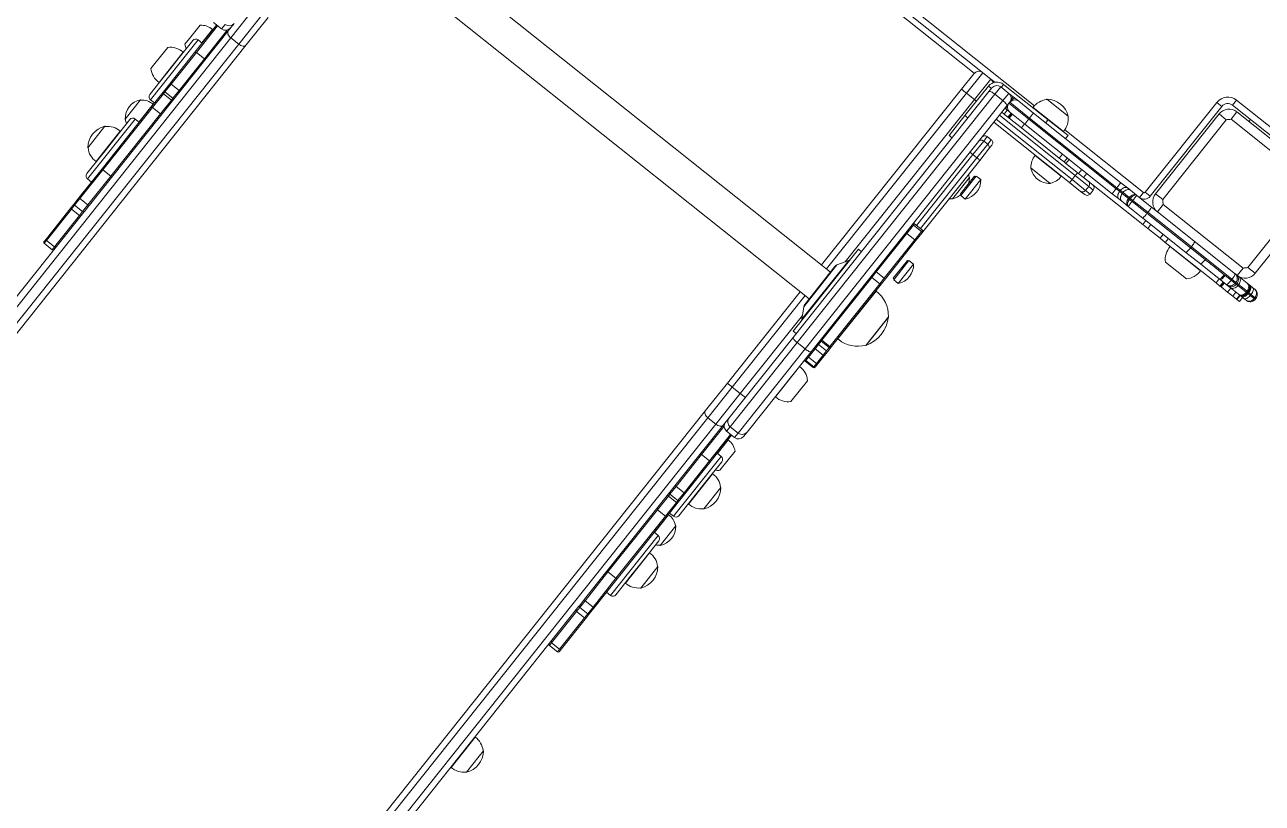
# Model space of a CAD drawing. Header units: millimetres. Extents: x -229914 to 856942, y -268655 to 87212.
# Drawn here: x -142595 to -141625, y 21420 to 22030 of the extents above; entities that cross this region are included whole.
import ezdxf

# ---------------------------------------------------------------- set-up
doc = ezdxf.new("R2010")
doc.units = ezdxf.units.MM

# ---------------------------------------------------------------- blocks, each defined once
blk = doc.blocks.new('Т912NEW')
at = {"color": 7, "linetype": 'Continuous', "lineweight": 15}
for p, q in [((-2185.25, -1897.83), (-2095.25, -1897.83)), ((-2185.25, -1897.83), (-2185.25, -1902.83)), ((-2196.25, -1998.83), (-2196.25, -1908.83)), ((-2196.25, -1908.83), (-2191.25, -1908.83)), ((-2191.25, -1908.83), (-2191.25, -1998.83)), ((-2095.25, -1902.83), (-2185.25, -1902.83)), ((-2179.25, -1904.83), (-2179.25, -1912.16)), ((-2179.25, -1904.83), (-2099.25, -1904.83)), ((-2167.25, -1902.83), (-2167.25, -1904.83)), ((-2181.93, -1914.83), (-2189.25, -1914.83)), ((-2189.25, -1994.83), (-2189.25, -1914.83)), ((-2181.93, -1914.83), (-2181.93, -1994.83)), ((-2099.25, -1912.16), (-2179.25, -1912.16)), ((-2096.58, -1994.83), (-2096.58, -1914.83)), ((-2089.25, -1914.83), (-2089.25, -1994.83)), ((-2302, -1989.83), (-2302, -1990.07)), ((-2280.5, -1989.83), (-2302, -1989.83)), ((-2280.51, -1990.07), (-2280.5, -1989.83)), ((-2189.25, -1994.83), (-2181.93, -1994.83)), ((-2179.25, -1997.51), (-2099.25, -1997.51)), ((-2179.25, -1997.51), (-2179.25, -2004.83)), ((-2099.25, -2004.83), (-2099.25, -1997.51)), ((-2096.58, -1994.83), (-2089.25, -1994.83)), ((-2824.09, -2004.83), (-2354.42, -2004.83)), ((-2354.25, -2025.41), (-2354.25, -2004.83)), ((-2346.25, -2004.83), (-2354.25, -2004.83)), ((-2346.25, -2004.83), (-2346.25, -2025.41)), ((-2342.23, -2004.83), (-2346.09, -2004.83)), ((-2336.25, -2004.83), (-2336.25, -2012.06)), ((-2328.25, -2004.83), (-2336.25, -2004.83)), ((-2335.75, -2001.83), (-2335.75, -2004.83)), ((-2291.25, -2001.83), (-2335.75, -2001.83)), ((-2318.25, -2004.83), (-2328.25, -2004.83)), ((-2328.25, -2012.06), (-2328.25, -2004.83)), ((-2318.25, -2004.83), (-2303.42, -2004.83)), ((-2276.07, -2001.63), (-2306.44, -2001.63)), ((-2306.42, -2001.63), (-2306.42, -2001.83)), ((-2303.42, -2004.83), (-2215.78, -2004.83)), ((-2291.25, -2004.83), (-2291.25, -2001.83)), ((-2291.25, -2001.83), (-2271.25, -2001.83)), ((-2276.08, -2001.83), (-2276.08, -2001.63)), ((-2271.25, -2004.83), (-2271.25, -2001.83)), ((-2215.78, -2004.83), (-2209.34, -2004.83)), ((-2209.34, -2004.83), (-2206.26, -2004.83)), ((-2206.26, -2004.83), (-2200.1, -2004.83)), ((-2200.1, -2004.83), (-2199.9, -2004.83)), ((-2199.9, -2004.83), (-2185.12, -2004.83)), ((-2197.25, -1999.83), (-2197.25, -2004.83)), ((-2196.25, -1998.83), (-2191.25, -1998.83)), ((-2185.12, -2004.83), (-2179.25, -2004.83)), ((-2099.25, -2004.83), (-2179.25, -2004.83)), ((-2099.25, -2004.83), (-2097.65, -2004.83)), ((-2097.65, -2004.83), (-2089.25, -2004.83)), ((-2089.25, -2004.83), (-2088.92, -2004.83)), ((-2088.92, -2004.83), (-2086.43, -2004.83)), ((-2086.43, -2004.83), (-2083.69, -2004.83)), ((-2083.69, -2004.83), (-2081.7, -2004.83)), ((-2359.25, -2009.83), (-2359.25, -2025.26)), ((-2341.25, -2010.33), (-2344.25, -2010.33)), ((-2344.25, -2010.33), (-2344.25, -2039.83)), ((-2341.25, -2013.45), (-2341.25, -2009.83)), ((-2341.25, -2259.77), (-2341.25, -2013.45)), ((-2336.25, -2012.06), (-2336.25, -2260.94)), ((-2328.25, -2012.06), (-2336.25, -2012.06)), ((-2328.25, -2260.94), (-2328.25, -2012.06)), ((-2323.25, -2010.83), (-2323.25, -2009.83)), ((-2303.48, -2009.83), (-2323.25, -2009.83)), ((-2323.25, -2010.83), (-2323.25, -2013.45)), ((-2323.25, -2010.83), (-2303.48, -2010.83)), ((-2323.25, -2013.45), (-2323.25, -2259.77)), ((-2322.15, -2015.83), (-2323.25, -2015.83)), ((-2318.25, -2015.83), (-2322.15, -2015.83)), ((-2321.01, -2015.83), (-2321.01, -2019.83)), ((-2303.42, -2015.83), (-2318.25, -2015.83)), ((-2317.17, -2015.83), (-2317.17, -2019.83)), ((-2316.23, -2015.83), (-2316.23, -2019.83)), ((-2316.14, -2015.83), (-2316.14, -2019.83)), ((-2315.81, -2015.83), (-2315.81, -2019.83)), ((-2303.66, -2015.83), (-2303.66, -2019.83)), ((-2215.84, -2009.83), (-2303.48, -2009.83)), ((-2303.48, -2010.83), (-2303.48, -2009.83)), ((-2303.48, -2010.83), (-2215.84, -2010.83)), ((-2215.78, -2015.83), (-2303.42, -2015.83)), ((-2265.65, -2015.83), (-2265.65, -2019.83)), ((-2260.72, -2015.83), (-2260.72, -2019.83)), ((-2258.94, -2019.83), (-2258.94, -2015.83)), ((-2258.94, -2015.83), (-2258.94, -2019.83)), ((-2246.37, -2015.83), (-2246.37, -2019.83)), ((-2241.34, -2015.83), (-2241.34, -2019.83)), ((-2215.84, -2010.83), (-2215.84, -2009.83)), ((-2212.32, -2009.83), (-2215.84, -2009.83)), ((-2215.84, -2010.83), (-2212.32, -2010.83)), ((-2209.34, -2015.83), (-2215.78, -2015.83)), ((-2212.32, -2010.83), (-2212.32, -2009.83)), ((-2209.7, -2009.83), (-2212.32, -2009.83)), ((-2212.32, -2010.83), (-2209.7, -2010.83)), ((-2209.7, -2010.83), (-2209.7, -2009.83)), ((-2203.49, -2009.83), (-2209.7, -2009.83)), ((-2209.7, -2010.83), (-2203.49, -2010.83)), ((-2206.26, -2015.83), (-2209.34, -2015.83)), ((-2200.1, -2015.83), (-2206.26, -2015.83)), ((-2203.49, -2010.83), (-2203.49, -2009.83)), ((-2202.39, -2009.83), (-2203.49, -2009.83)), ((-2203.49, -2010.83), (-2202.39, -2010.83)), ((-2202.39, -2010.83), (-2202.39, -2009.83)), ((-2199.86, -2009.83), (-2202.39, -2009.83)), ((-2202.39, -2010.83), (-2199.86, -2010.83)), ((-2199.9, -2015.83), (-2200.1, -2015.83)), ((-2185.12, -2015.83), (-2199.9, -2015.83)), ((-2199.86, -2010.83), (-2199.86, -2009.83)), ((-2184.95, -2009.83), (-2199.86, -2009.83)), ((-2199.86, -2010.83), (-2184.95, -2010.83)), ((-2142.03, -2015.83), (-2185.12, -2015.83)), ((-2184.95, -2010.83), (-2184.95, -2009.83)), ((-2141.31, -2009.83), (-2184.95, -2009.83)), ((-2184.95, -2010.83), (-2141.31, -2010.83)), ((-2181.97, -2015.83), (-2181.97, -2019.83)), ((-2177, -2015.83), (-2177, -2019.83)), ((-2164.71, -2015.83), (-2164.71, -2019.83)), ((-2164.67, -2015.83), (-2164.67, -2019.83)), ((-2159.54, -2015.83), (-2159.54, -2019.83)), ((-2127.51, -2015.83), (-2142.03, -2015.83)), ((-2141.31, -2010.83), (-2141.31, -2009.83)), ((-2100.6, -2009.83), (-2141.31, -2009.83)), ((-2141.31, -2010.83), (-2126.66, -2010.83)), ((-2108.57, -2015.83), (-2127.51, -2015.83)), ((-2108.57, -2015.83), (-2108.57, -2019.83)), ((-2107.7, -2015.83), (-2108.57, -2015.83)), ((-2101.68, -2015.83), (-2107.7, -2015.83)), ((-2107.57, -2010.84), (-2106.68, -2010.83)), ((-2106.68, -2010.83), (-2100.6, -2010.83)), ((-2104.65, -2015.83), (-2104.65, -2019.83)), ((-2104.15, -2015.83), (-2104.15, -2019.83)), ((-2103.98, -2015.83), (-2103.98, -2019.83)), ((-2103.49, -2015.83), (-2103.49, -2019.83)), ((-2100.45, -2015.83), (-2101.68, -2015.83)), ((-2100.6, -2010.83), (-2100.6, -2009.83)), ((-2096.68, -2009.83), (-2100.6, -2009.83)), ((-2100.6, -2010.83), (-2096.68, -2010.83)), ((-2097.65, -2015.83), (-2100.45, -2015.83)), ((-2089.25, -2015.83), (-2097.65, -2015.83)), ((-2097.14, -2015.83), (-2097.14, -2019.83)), ((-2096.68, -2010.83), (-2096.68, -2009.83)), ((-2095.45, -2009.83), (-2096.68, -2009.83)), ((-2096.68, -2010.83), (-2095.45, -2010.83)), ((-2095.45, -2010.83), (-2095.45, -2009.83)), ((-2093.93, -2009.83), (-2095.45, -2009.83)), ((-2095.45, -2010.83), (-2093.93, -2010.83)), ((-2093.93, -2010.83), (-2093.93, -2009.83)), ((-2085.52, -2009.83), (-2093.93, -2009.83)), ((-2093.93, -2010.83), (-2085.52, -2010.83)), ((-2091.94, -2019.83), (-2091.94, -2015.83)), ((-2088.92, -2015.83), (-2089.25, -2015.83)), ((-2086.43, -2015.83), (-2088.92, -2015.83)), ((-2088.04, -2015.83), (-2088.04, -2019.83)), ((-2087.64, -2015.83), (-2087.64, -2019.83)), ((-2083.69, -2015.83), (-2086.43, -2015.83)), ((-2085.52, -2010.83), (-2085.52, -2009.83)), ((-2084.66, -2009.83), (-2085.52, -2009.83)), ((-2085.52, -2010.83), (-2084.66, -2010.83)), ((-2085.24, -2019.83), (-2085.24, -2015.83)), ((-2084.66, -2010.83), (-2084.66, -2009.83)), ((-2083.92, -2010.83), (-2083.92, -2009.83)), ((-2083.92, -2009.83), (-2083.92, -2009.83)), ((-2083.77, -2010.83), (-2083.77, -2009.83)), ((-2081.57, -2009.83), (-2083.77, -2009.83)), ((-2083.77, -2010.83), (-2081.57, -2010.83)), ((-2081.7, -2015.83), (-2083.69, -2015.83)), ((-2081.57, -2010.83), (-2081.57, -2009.83)), ((-2077.69, -2009.83), (-2081.57, -2009.83)), ((-2081.57, -2010.83), (-2077.69, -2010.83)), ((-2077.69, -2010.83), (-2077.69, -2009.83)), ((-2076.58, -2010.83), (-2076.58, -2009.83)), ((-2359.25, -2025.26), (-2359.25, -2201.43)), ((-2354.25, -2025.41), (-2346.25, -2025.41)), ((-2323.25, -2019.83), (-2321.01, -2019.83)), ((-2317.17, -2019.83), (-2321.01, -2019.83)), ((-2316.23, -2019.83), (-2317.17, -2019.83)), ((-2316.14, -2019.83), (-2316.23, -2019.83)), ((-2315.81, -2019.83), (-2316.14, -2019.83)), ((-2303.66, -2019.83), (-2315.81, -2019.83)), ((-2265.65, -2019.83), (-2303.66, -2019.83)), ((-2260.72, -2019.83), (-2265.65, -2019.83)), ((-2258.94, -2019.83), (-2260.72, -2019.83)), ((-2258.94, -2019.83), (-2258.94, -2019.83)), ((-2246.37, -2019.83), (-2258.94, -2019.83)), ((-2247.29, -2022.83), (-2247.29, -2026.83)), ((-2233.77, -2022.83), (-2247.29, -2022.83)), ((-2247.29, -2026.83), (-2233.77, -2026.83)), ((-2241.34, -2019.83), (-2246.37, -2019.83)), ((-2181.97, -2019.83), (-2241.34, -2019.83)), ((-2233.77, -2022.83), (-2233.77, -2026.83)), ((-2229.23, -2026.83), (-2229.23, -2022.83)), ((-2177, -2019.83), (-2181.97, -2019.83)), ((-2164.71, -2019.83), (-2177, -2019.83)), ((-2164.67, -2019.83), (-2164.71, -2019.83)), ((-2159.54, -2019.83), (-2164.67, -2019.83)), ((-2108.57, -2019.83), (-2159.54, -2019.83)), ((-2154.44, -2020.03), (-2124.07, -2020.03)), ((-2154.42, -2019.83), (-2154.42, -2020.03)), ((-2124.08, -2020.03), (-2124.08, -2019.83)), ((-2104.65, -2019.83), (-2108.57, -2019.83)), ((-2104.15, -2019.83), (-2104.65, -2019.83)), ((-2103.98, -2019.83), (-2104.15, -2019.83)), ((-2103.49, -2019.83), (-2103.98, -2019.83)), ((-2097.14, -2019.83), (-2103.49, -2019.83)), ((-2091.94, -2019.83), (-2097.14, -2019.83)), ((-2088.04, -2019.83), (-2091.94, -2019.83)), ((-2087.64, -2019.83), (-2088.04, -2019.83)), ((-2085.24, -2019.83), (-2087.64, -2019.83)), ((-2247.5, -2029.83), (-2323.25, -2029.83)), ((-2281.63, -2030.03), (-2255.51, -2030.03)), ((-2281.57, -2029.83), (-2281.57, -2030.03)), ((-2255.57, -2030.03), (-2255.57, -2029.83)), ((-2236.34, -2029.83), (-2247.5, -2029.83)), ((-2236.34, -2029.83), (-2232.23, -2029.83)), ((-2149.75, -2031.83), (-2128.75, -2031.83)), ((-2344.25, -2039.83), (-2341.25, -2039.83)), ((-2344.25, -2059.83), (-2344.25, -2039.83)), ((-2316.25, -2041.81), (-2320.25, -2041.81)), ((-2313.25, -2044.81), (-2313.25, -2048.93)), ((-2278.31, -2039.57), (-2278.32, -2039.83)), ((-2278.32, -2039.83), (-2258.82, -2039.83)), ((-2258.82, -2039.83), (-2258.83, -2039.57)), ((-2320.25, -2046.36), (-2320.25, -2059.87)), ((-2320.25, -2046.36), (-2316.25, -2046.36)), ((-2316.25, -2059.87), (-2316.25, -2046.36)), ((-2313.25, -2048.93), (-2313.25, -2060.08)), ((-2344.25, -2059.83), (-2341.25, -2059.83)), ((-2320.25, -2059.87), (-2316.25, -2059.87)), ((-2313.25, -2060.08), (-2313.25, -2131.78)), ((-2307.75, -2072.25), (-2308.75, -2072.25)), ((-2308.75, -2090.05), (-2308.75, -2072.25)), ((-2303.25, -2071.4), (-2307.75, -2071.55)), ((-2307.75, -2071.55), (-2307.75, -2090.75)), ((-2303.25, -2090.9), (-2303.25, -2071.4)), ((-2311.25, -2075.58), (-2311.49, -2075.59)), ((-2311.25, -2097.08), (-2311.25, -2075.58)), ((-2308.75, -2090.05), (-2307.75, -2090.05)), ((-2307.75, -2090.75), (-2303.25, -2090.9)), ((-2311.49, -2097.08), (-2311.25, -2097.08)), ((-2314.25, -2130.78), (-2322.25, -2130.78)), ((-2322.25, -2132.05), (-2322.25, -2140.35)), ((-2314.25, -2132.05), (-2322.25, -2132.05)), ((-2314.25, -2140.35), (-2314.25, -2132.05)), ((-2313.25, -2131.78), (-2313.25, -2132.73)), ((-2313.25, -2132.73), (-2313.25, -2140.78)), ((-2322.25, -2140.35), (-2322.25, -2178.92)), ((-2322.25, -2140.35), (-2314.25, -2140.35)), ((-2314.25, -2178.92), (-2314.25, -2140.35)), ((-2313.25, -2140.78), (-2313.25, -2178.76)), ((-2307.75, -2156.8), (-2308.75, -2156.8)), ((-2308.75, -2174.6), (-2308.75, -2156.8)), ((-2303.25, -2155.95), (-2307.75, -2156.1)), ((-2307.75, -2156.1), (-2307.75, -2175.3)), ((-2303.25, -2175.45), (-2303.25, -2155.95)), ((-2341.25, -2173.83), (-2344.25, -2173.83)), ((-2344.25, -2173.83), (-2344.25, -2255.83)), ((-2322.25, -2178.92), (-2322.25, -2184.53)), ((-2322.25, -2178.92), (-2314.25, -2178.92)), ((-2314.25, -2184.53), (-2314.25, -2178.92)), ((-2313.25, -2178.76), (-2313.25, -2185.31)), ((-2308.75, -2174.6), (-2307.75, -2174.6)), ((-2307.75, -2175.3), (-2303.25, -2175.45)), ((-2344.79, -2185.37), (-2349.72, -2193.91)), ((-2322.25, -2184.53), (-2322.25, -2247.39)), ((-2314.25, -2184.53), (-2322.25, -2184.53)), ((-2314.25, -2247.39), (-2314.25, -2184.53)), ((-2313.25, -2185.31), (-2313.25, -2246.55)), ((-2313.05, -2190.84), (-2313.25, -2190.84)), ((-2313.05, -2238.84), (-2313.05, -2190.83)), ((-2350.25, -2201.43), (-2828.25, -2201.43)), ((-2350.25, -2195.91), (-2350.25, -2233.76)), ((-2292.75, -2200.53), (-2292.95, -2200.54)), ((-2292.75, -2229.13), (-2292.75, -2200.53)), ((-2292.73, -2228.83), (-2292.73, -2200.83)), ((-2828.25, -2228.23), (-2350.25, -2228.23)), ((-2359.25, -2228.23), (-2359.25, -2319.79)), ((-2292.95, -2229.13), (-2292.75, -2229.13)), ((-2349.72, -2235.76), (-2344.79, -2244.3)), ((-2313.25, -2238.82), (-2313.05, -2238.82)), ((-2322.25, -2247.39), (-2314.25, -2247.39)), ((-2322.25, -2247.39), (-2322.25, -2248.23)), ((-2322.25, -2248.23), (-2314.25, -2248.23)), ((-2322.25, -2248.23), (-2322.25, -2251.7)), ((-2314.25, -2248.23), (-2314.25, -2247.39)), ((-2314.25, -2251.7), (-2314.25, -2248.23)), ((-2313.25, -2246.55), (-2313.25, -2247.39)), ((-2313.25, -2247.39), (-2313.25, -2251.44)), ((-2344.25, -2255.83), (-2341.25, -2255.83)), ((-2314.25, -2251.7), (-2322.25, -2251.7)), ((-2322.25, -2251.7), (-2322.25, -2255.89)), ((-2322.25, -2255.89), (-2314.25, -2255.89)), ((-2322.25, -2255.89), (-2322.25, -2264.39)), ((-2314.25, -2255.89), (-2314.25, -2251.7)), ((-2314.25, -2264.39), (-2314.25, -2255.89)), ((-2313.25, -2251.44), (-2313.25, -2255.75)), ((-2313.25, -2255.75), (-2313.25, -2264.2)), ((-2341.25, -2340.18), (-2341.25, -2259.77)), ((-2328.25, -2260.94), (-2336.25, -2260.94)), ((-2323.25, -2259.77), (-2323.25, -2340.18)), ((-2322.25, -2264.39), (-2314.25, -2264.39)), ((-2322.25, -2264.39), (-2322.25, -2267.59)), ((-2322.25, -2267.59), (-2314.25, -2267.59)), ((-2322.25, -2268.36), (-2314.25, -2268.36)), ((-2314.25, -2267.59), (-2314.25, -2264.39)), ((-2313.25, -2264.2), (-2313.25, -2267.16)), ((-2313.25, -2267.16), (-2313.25, -2267.36)), ((-2323.05, -2274.51), (-2323.25, -2274.51)), ((-2323.05, -2304.87), (-2323.05, -2274.5)), ((-2311.25, -2300.18), (-2311.25, -2279.18)), ((-2323.25, -2304.85), (-2323.05, -2304.85)), ((-2832.25, -2319.93), (-2832.25, -2350.63)), ((-2824.25, -2350.63), (-2824.25, -2319.93)), ((-2819.25, -2319.79), (-2819.25, -2347.41)), ((-2359.25, -2319.79), (-2359.25, -2347.41)), ((-2346.25, -2319.93), (-2354.25, -2319.93)), ((-2354.25, -2350.63), (-2354.25, -2319.93)), ((-2346.25, -2319.93), (-2346.25, -2350.63)), ((-2837.25, -2347.41), (-2837.25, -2340.18)), ((-2341.25, -2347.41), (-2341.25, -2340.18)), ((-2336.25, -2345.18), (-2328.25, -2345.18)), ((-2323.25, -2340.18), (-2323.25, -2344.68)), ((-2850.25, -2349.68), (-2842.25, -2349.68)), ((-2847.45, -2354.37), (-2847.45, -2367.78)), ((-2847.25, -2354.43), (-2847.45, -2354.43)), ((-2847.25, -2376.92), (-2847.25, -2349.68)), ((-2837.25, -2522.12), (-2837.25, -2347.41)), ((-2824.25, -2350.63), (-2832.25, -2350.63)), ((-2832.25, -2350.63), (-2832.25, -3449.46)), ((-2824.25, -3449.46), (-2824.25, -2350.63)), ((-2819.25, -2347.41), (-2819.25, -3446.12)), ((-2359.25, -2347.41), (-2359.25, -3446.12)), ((-2354.25, -2350.63), (-2346.25, -2350.63)), ((-2354.25, -3449.46), (-2354.25, -2350.63)), ((-2346.25, -2350.63), (-2346.25, -3449.46)), ((-2341.25, -2522.12), (-2341.25, -2347.41)), ((-2336.25, -2349.68), (-2328.25, -2349.68)), ((-2331.25, -2349.68), (-2331.25, -2376.92)), ((-2331.05, -2354.43), (-2331.25, -2354.43)), ((-2331.05, -2367.78), (-2331.05, -2354.37)), ((-2857.25, -2357.93), (-2857.25, -2371.06)), ((-2321.25, -2376.93), (-2321.25, -2357.93)), ((-2857.25, -2371.06), (-2857.25, -2376.93)), ((-2854.25, -2389.64), (-2854.25, -2370.78)), ((-2847.25, -2367.78), (-2851.25, -2367.78)), ((-2327.25, -2367.78), (-2331.25, -2367.78)), ((-2324.25, -2370.78), (-2324.25, -2389.64)), ((-2854.45, -2382.6), (-2854.45, -2403.58)), ((-2854.25, -2382.61), (-2854.45, -2382.61)), ((-2847.25, -2408.48), (-2847.25, -2376.92)), ((-2846.25, -2376.33), (-2846.25, -2408.14)), ((-2846.25, -2376.33), (-2838.25, -2376.33)), ((-2838.25, -2408.14), (-2838.25, -2376.33)), ((-2340.25, -2376.33), (-2340.25, -2408.14)), ((-2340.25, -2376.33), (-2332.25, -2376.33)), ((-2332.25, -2408.14), (-2332.25, -2376.33)), ((-2331.25, -2376.92), (-2331.25, -2408.48)), ((-2324.05, -2382.61), (-2324.25, -2382.61)), ((-2324.05, -2412.97), (-2324.05, -2382.6)), ((-2866.25, -2387.28), (-2866.25, -2401.79)), ((-2854.25, -2389.64), (-2854.25, -2403.57)), ((-2324.25, -2405.93), (-2324.25, -2389.64)), ((-2312.25, -2387.03), (-2312.49, -2387.04)), ((-2312.25, -2408.53), (-2312.25, -2387.03)), ((-2866.25, -2401.79), (-2866.25, -2408.28)), ((-2854.45, -2403.58), (-2854.45, -2412.97)), ((-2854.25, -2403.57), (-2854.25, -2405.93)), ((-2854.45, -2412.95), (-2854.25, -2412.95)), ((-2854.25, -2424.78), (-2854.25, -2405.93)), ((-2847.25, -2414.94), (-2847.25, -2408.48)), ((-2846.25, -2408.14), (-2846.25, -2415.89)), ((-2846.25, -2408.14), (-2838.25, -2408.14)), ((-2838.25, -2415.89), (-2838.25, -2408.14)), ((-2340.25, -2408.14), (-2340.25, -2415.89)), ((-2340.25, -2408.14), (-2332.25, -2408.14)), ((-2332.25, -2415.89), (-2332.25, -2408.14)), ((-2331.25, -2408.48), (-2331.25, -2414.94)), ((-2324.25, -2405.93), (-2324.25, -2424.78)), ((-2324.25, -2412.95), (-2324.05, -2412.95)), ((-2312.49, -2408.52), (-2312.25, -2408.53)), ((-2847.25, -2416.94), (-2847.25, -2414.94)), ((-2847.25, -2430.89), (-2847.25, -2416.94)), ((-2838.25, -2415.89), (-2846.25, -2415.89)), ((-2846.25, -2415.89), (-2846.25, -2417.84)), ((-2846.25, -2417.84), (-2838.25, -2417.84)), ((-2846.25, -2417.84), (-2846.25, -2431.58)), ((-2838.25, -2417.84), (-2838.25, -2415.89)), ((-2838.25, -2431.58), (-2838.25, -2417.84)), ((-2332.25, -2415.89), (-2340.25, -2415.89)), ((-2340.25, -2415.89), (-2340.25, -2417.84)), ((-2340.25, -2417.84), (-2332.25, -2417.84)), ((-2340.25, -2417.84), (-2340.25, -2431.58)), ((-2332.25, -2417.84), (-2332.25, -2415.89)), ((-2332.25, -2431.58), (-2332.25, -2417.84)), ((-2331.25, -2414.94), (-2331.25, -2416.94)), ((-2331.25, -2416.94), (-2331.25, -2430.89)), ((-2856.99, -2432.62), (-2857.25, -2432.61)), ((-2857.25, -2432.61), (-2857.25, -2452.11)), ((-2851.25, -2427.78), (-2847.25, -2427.78)), ((-2847.45, -2429.3), (-2847.45, -2447.04)), ((-2847.25, -2429.36), (-2847.45, -2429.36)), ((-2847.25, -2493.73), (-2847.25, -2430.89)), ((-2846.25, -2431.58), (-2838.25, -2431.58)), ((-2846.25, -2431.58), (-2846.25, -2493.93)), ((-2838.25, -2493.93), (-2838.25, -2431.58)), ((-2340.25, -2431.58), (-2332.25, -2431.58)), ((-2340.25, -2431.58), (-2340.25, -2493.93)), ((-2332.25, -2493.93), (-2332.25, -2431.58)), ((-2331.25, -2427.78), (-2327.25, -2427.78)), ((-2331.05, -2429.36), (-2331.25, -2429.36)), ((-2331.25, -2430.89), (-2331.25, -2493.73)), ((-2331.05, -2447.04), (-2331.05, -2429.3)), ((-2321.25, -2432.61), (-2321.51, -2432.62)), ((-2321.25, -2452.11), (-2321.25, -2432.61)), ((-2857.25, -2452.11), (-2856.99, -2452.1)), ((-2854.25, -2468.9), (-2854.25, -2450.04)), ((-2847.25, -2447.04), (-2851.25, -2447.04)), ((-2327.25, -2447.04), (-2331.25, -2447.04)), ((-2324.25, -2450.04), (-2324.25, -2468.9)), ((-2321.51, -2452.1), (-2321.25, -2452.11)), ((-2854.45, -2461.86), (-2854.45, -2482.84)), ((-2854.25, -2461.87), (-2854.45, -2461.87)), ((-2324.05, -2461.87), (-2324.25, -2461.87)), ((-2324.05, -2492.23), (-2324.05, -2461.86)), ((-2866.01, -2466.3), (-2866.25, -2466.29)), ((-2866.25, -2466.29), (-2866.25, -2487.79)), ((-2854.25, -2468.9), (-2854.25, -2482.83)), ((-2324.25, -2485.19), (-2324.25, -2468.9)), ((-2312.25, -2466.29), (-2312.49, -2466.3)), ((-2312.25, -2487.79), (-2312.25, -2466.29)), ((-2866.25, -2487.79), (-2866.01, -2487.78)), ((-2854.45, -2482.84), (-2854.45, -2492.23)), ((-2854.45, -2492.21), (-2854.25, -2492.21)), ((-2854.25, -2482.83), (-2854.25, -2485.19)), ((-2854.25, -2504.04), (-2854.25, -2485.19)), ((-2324.25, -2485.19), (-2324.25, -2504.04)), ((-2324.25, -2492.21), (-2324.05, -2492.21)), ((-2312.49, -2487.78), (-2312.25, -2487.79)), ((-2847.25, -2522.89), (-2847.25, -2493.73)), ((-2846.25, -2493.93), (-2838.25, -2493.93)), ((-2846.25, -2493.93), (-2846.25, -2522.74)), ((-2838.25, -2522.74), (-2838.25, -2493.93)), ((-2340.25, -2493.93), (-2332.25, -2493.93)), ((-2340.25, -2493.93), (-2340.25, -2522.74)), ((-2332.25, -2522.74), (-2332.25, -2493.93)), ((-2331.25, -2493.73), (-2331.25, -2522.89)), ((-2851.25, -2507.04), (-2847.25, -2507.04)), ((-2331.25, -2507.04), (-2327.25, -2507.04)), ((-2847.25, -2528.51), (-2847.25, -2522.89)), ((-2847.25, -2532.43), (-2847.25, -2528.51)), ((-2846.25, -2522.74), (-2838.25, -2522.74)), ((-2846.25, -2522.74), (-2846.25, -2529.47)), ((-2838.25, -2529.47), (-2846.25, -2529.47)), ((-2838.25, -2529.47), (-2838.25, -2522.74)), ((-2837.25, -2522.12), (-2837.25, -2522.89)), ((-2837.25, -2522.89), (-2837.25, -2528.51)), ((-2837.25, -2528.51), (-2837.25, -2529.12)), ((-2837.25, -3446.12), (-2837.25, -2529.12)), ((-2341.25, -2522.89), (-2341.25, -2522.12)), ((-2341.25, -2528.51), (-2341.25, -2522.89)), ((-2341.25, -2529.12), (-2341.25, -2528.51)), ((-2341.25, -3446.12), (-2341.25, -2529.12)), ((-2340.25, -2522.74), (-2332.25, -2522.74)), ((-2340.25, -2522.74), (-2340.25, -2529.47)), ((-2332.25, -2529.47), (-2340.25, -2529.47)), ((-2332.25, -2529.47), (-2332.25, -2522.74)), ((-2331.25, -2522.89), (-2331.25, -2528.51)), ((-2331.25, -2528.51), (-2331.25, -2532.43)), ((-2847.25, -2563.78), (-2847.25, -2532.43)), ((-2846.25, -2533.43), (-2838.25, -2533.43)), ((-2340.25, -2533.43), (-2332.25, -2533.43)), ((-2331.25, -2532.43), (-2331.25, -2563.78)), ((-2847.25, -2566.62), (-2847.25, -2563.78)), ((-2846.25, -2564.77), (-2838.25, -2564.77)), ((-2846.25, -2567.62), (-2838.25, -2567.62)), ((-2340.25, -2564.77), (-2332.25, -2564.77)), ((-2340.25, -2567.62), (-2332.25, -2567.62)), ((-2331.25, -2563.78), (-2331.25, -2566.62)), ((-2341.05, -2659.97), (-2341.25, -2659.97)), ((-2341.05, -2690.33), (-2341.05, -2659.96)), ((-2329.25, -2664.39), (-2329.49, -2664.4)), ((-2329.25, -2669.69), (-2329.25, -2664.39)), ((-2329.25, -2685.89), (-2329.25, -2669.69)), ((-2329.49, -2685.89), (-2329.25, -2685.89)), ((-2341.25, -2690.31), (-2341.05, -2690.31))]:
    blk.add_line(p, q, dxfattribs=at)
at = {"color": 8, "linetype": 'Continuous', "lineweight": 15}
for p, q in [((-2872.08, -1999.83), (-2306.43, -1999.83)), ((-2276.08, -1999.83), (-2197.25, -1999.83)), ((-2819.28, -2009.33), (-2359.23, -2009.33)), ((-2083.92, -2009.83), (-2084.66, -2009.83)), ((-2084.66, -2010.83), (-2083.92, -2010.83)), ((-2083.77, -2009.83), (-2083.92, -2009.83)), ((-2083.92, -2010.83), (-2083.77, -2010.83)), ((-2077.69, -2009.83), (-2076.58, -2009.83)), ((-2077.69, -2010.83), (-2076.58, -2010.83)), ((-2354.25, -2201.43), (-2354.25, -2025.41)), ((-2346.25, -2025.41), (-2346.25, -2187.91)), ((-2247.29, -2022.83), (-2323.25, -2022.83)), ((-2323.25, -2026.83), (-2247.29, -2026.83)), ((-2229.23, -2022.83), (-2233.77, -2022.83)), ((-2233.77, -2026.83), (-2229.23, -2026.83)), ((-2320.25, -2041.81), (-2320.25, -2046.36)), ((-2316.25, -2046.36), (-2316.25, -2041.81)), ((-2320.25, -2059.87), (-2320.25, -2130.78)), ((-2316.25, -2130.78), (-2316.25, -2059.87)), ((-2322.25, -2130.78), (-2322.25, -2132.05)), ((-2314.25, -2132.05), (-2314.25, -2130.78)), ((-2344.79, -2185.37), (-2344.79, -2244.3)), ((-2349.72, -2193.91), (-2349.72, -2235.76)), ((-2354.25, -2319.93), (-2354.25, -2228.23)), ((-2346.25, -2241.76), (-2346.25, -2319.93)), ((-2336.25, -2260.94), (-2336.25, -2345.18)), ((-2328.25, -2345.18), (-2328.25, -2260.94)), ((-2322.25, -2267.59), (-2322.25, -2268.36)), ((-2314.25, -2268.36), (-2314.25, -2267.59)), ((-2842.25, -2349.68), (-2842.25, -2345.18)), ((-2336.25, -2345.18), (-2336.25, -2349.68)), ((-2328.25, -2349.68), (-2328.25, -2345.18)), ((-2846.25, -2349.68), (-2846.25, -2376.33)), ((-2838.25, -2376.33), (-2838.25, -2347.68)), ((-2340.25, -2347.68), (-2340.25, -2376.33)), ((-2332.25, -2376.33), (-2332.25, -2349.68)), ((-2851.25, -2367.78), (-2851.25, -2427.78)), ((-2327.25, -2427.78), (-2327.25, -2367.78)), ((-2851.25, -2447.04), (-2851.25, -2507.04)), ((-2327.25, -2507.04), (-2327.25, -2447.04)), ((-2846.25, -2529.47), (-2846.25, -2533.43)), ((-2838.25, -2533.43), (-2838.25, -2529.47)), ((-2340.25, -2529.47), (-2340.25, -2533.43)), ((-2332.25, -2533.43), (-2332.25, -2529.47)), ((-2846.25, -2533.43), (-2846.25, -2564.77)), ((-2838.25, -2564.77), (-2838.25, -2533.43)), ((-2340.25, -2533.43), (-2340.25, -2564.77)), ((-2332.25, -2564.77), (-2332.25, -2533.43)), ((-2846.25, -2564.77), (-2846.25, -2567.62)), ((-2838.25, -2567.62), (-2838.25, -2564.77)), ((-2340.25, -2564.77), (-2340.25, -2567.62)), ((-2332.25, -2567.62), (-2332.25, -2564.77))]:
    blk.add_line(p, q, dxfattribs=at)
at = {"color": 7, "linetype": 'Continuous', "lineweight": 15, "flags": 128}
for points in [[(-2209.34, -2004.83), (-2209.92, -2004.93), (-2210.48, -2005.22), (-2211, -2005.68), (-2211.45, -2006.3), (-2211.82, -2007.06), (-2212.1, -2007.92), (-2212.27, -2008.86), (-2212.32, -2009.83)], [(-2206.26, -2004.83), (-2206.93, -2004.93), (-2207.57, -2005.22), (-2208.17, -2005.68), (-2208.69, -2006.3), (-2209.12, -2007.06), (-2209.43, -2007.92), (-2209.63, -2008.86), (-2209.7, -2009.83)], [(-2200.1, -2004.83), (-2200.76, -2004.93), (-2201.4, -2005.22), (-2201.99, -2005.68), (-2202.5, -2006.3), (-2202.92, -2007.06), (-2203.24, -2007.92), (-2203.43, -2008.86), (-2203.49, -2009.83)], [(-2199.9, -2004.83), (-2200.38, -2004.93), (-2200.85, -2005.22), (-2201.28, -2005.68), (-2201.66, -2006.3), (-2201.97, -2007.06), (-2202.2, -2007.92), (-2202.34, -2008.86), (-2202.39, -2009.83)], [(-2142.03, -2004.83), (-2141.89, -2004.93), (-2141.76, -2005.22), (-2141.63, -2005.68), (-2141.52, -2006.3), (-2141.43, -2007.06), (-2141.37, -2007.92), (-2141.33, -2008.86), (-2141.31, -2009.83)], [(-2101.68, -2004.83), (-2101.47, -2004.93), (-2101.27, -2005.22), (-2101.08, -2005.68), (-2100.92, -2006.3), (-2100.78, -2007.06), (-2100.68, -2007.92), (-2100.62, -2008.86), (-2100.6, -2009.83)], [(-2093.93, -2009.83), (-2094, -2008.86), (-2094.21, -2007.92), (-2094.55, -2007.06), (-2095.02, -2006.3), (-2095.58, -2005.68), (-2096.23, -2005.22), (-2096.93, -2004.93), (-2097.65, -2004.83)], [(-2085.52, -2009.83), (-2085.59, -2008.86), (-2085.8, -2007.92), (-2086.15, -2007.06), (-2086.61, -2006.3), (-2087.18, -2005.68), (-2087.82, -2005.22), (-2088.52, -2004.93), (-2089.25, -2004.83)], [(-2083.77, -2009.83), (-2083.82, -2008.86), (-2083.97, -2007.92), (-2084.22, -2007.06), (-2084.55, -2006.3), (-2084.95, -2005.68), (-2085.41, -2005.22), (-2085.91, -2004.93), (-2086.43, -2004.83)], [(-2081.57, -2009.83), (-2081.61, -2008.86), (-2081.73, -2007.92), (-2081.92, -2007.06), (-2082.19, -2006.3), (-2082.51, -2005.68), (-2082.88, -2005.22), (-2083.27, -2004.93), (-2083.69, -2004.83)], [(-2336.25, -2012.06), (-2337.23, -2012.09), (-2338.17, -2012.17), (-2339.03, -2012.3), (-2339.79, -2012.47), (-2340.41, -2012.68), (-2340.87, -2012.92), (-2341.16, -2013.18), (-2341.25, -2013.45)], [(-2323.25, -2013.45), (-2323.35, -2013.18), (-2323.63, -2012.92), (-2324.09, -2012.68), (-2324.72, -2012.47), (-2325.47, -2012.3), (-2326.34, -2012.17), (-2327.28, -2012.09), (-2328.25, -2012.06)], [(-2212.32, -2010.83), (-2212.27, -2011.81), (-2212.1, -2012.75), (-2211.82, -2013.61), (-2211.45, -2014.37), (-2211, -2014.99), (-2210.48, -2015.45), (-2209.92, -2015.74), (-2209.34, -2015.83)], [(-2209.7, -2010.83), (-2209.63, -2011.81), (-2209.43, -2012.75), (-2209.12, -2013.61), (-2208.69, -2014.37), (-2208.17, -2014.99), (-2207.57, -2015.45), (-2206.93, -2015.74), (-2206.26, -2015.83)], [(-2203.49, -2010.83), (-2203.43, -2011.81), (-2203.24, -2012.75), (-2202.92, -2013.61), (-2202.5, -2014.37), (-2201.99, -2014.99), (-2201.4, -2015.45), (-2200.76, -2015.74), (-2200.1, -2015.83)], [(-2202.39, -2010.83), (-2202.34, -2011.81), (-2202.2, -2012.75), (-2201.97, -2013.61), (-2201.66, -2014.37), (-2201.28, -2014.99), (-2200.85, -2015.45), (-2200.38, -2015.74), (-2199.9, -2015.83)], [(-2141.31, -2010.83), (-2141.33, -2011.81), (-2141.37, -2012.75), (-2141.43, -2013.61), (-2141.52, -2014.37), (-2141.63, -2014.99), (-2141.76, -2015.45), (-2141.89, -2015.74), (-2142.03, -2015.83)], [(-2126.66, -2010.83), (-2126.68, -2011.81), (-2126.73, -2012.75), (-2126.8, -2013.61), (-2126.91, -2014.37), (-2127.04, -2014.99), (-2127.19, -2015.45), (-2127.34, -2015.74), (-2127.51, -2015.83)], [(-2107.57, -2010.84), (-2107.59, -2011.8), (-2107.65, -2012.73), (-2107.74, -2013.58), (-2107.86, -2014.34), (-2108.01, -2014.96), (-2108.19, -2015.43), (-2108.37, -2015.72), (-2108.57, -2015.83)], [(-2106.68, -2010.83), (-2106.7, -2011.81), (-2106.75, -2012.75), (-2106.85, -2013.61), (-2106.98, -2014.37), (-2107.13, -2014.99), (-2107.31, -2015.45), (-2107.5, -2015.74), (-2107.7, -2015.83)], [(-2100.6, -2010.83), (-2100.62, -2011.81), (-2100.68, -2012.75), (-2100.78, -2013.61), (-2100.92, -2014.37), (-2101.08, -2014.99), (-2101.27, -2015.45), (-2101.47, -2015.74), (-2101.68, -2015.83)], [(-2097.65, -2015.83), (-2096.93, -2015.74), (-2096.23, -2015.45), (-2095.58, -2014.99), (-2095.02, -2014.37), (-2094.55, -2013.61), (-2094.21, -2012.75), (-2094, -2011.81), (-2093.93, -2010.83)], [(-2089.25, -2015.83), (-2088.52, -2015.74), (-2087.82, -2015.45), (-2087.18, -2014.99), (-2086.61, -2014.37), (-2086.15, -2013.61), (-2085.8, -2012.75), (-2085.59, -2011.81), (-2085.52, -2010.83)], [(-2086.43, -2015.83), (-2085.91, -2015.74), (-2085.41, -2015.45), (-2084.95, -2014.99), (-2084.55, -2014.37), (-2084.22, -2013.61), (-2083.97, -2012.75), (-2083.82, -2011.81), (-2083.77, -2010.83)], [(-2083.69, -2015.83), (-2083.27, -2015.74), (-2082.88, -2015.45), (-2082.51, -2014.99), (-2082.19, -2014.37), (-2081.92, -2013.61), (-2081.73, -2012.75), (-2081.61, -2011.81), (-2081.57, -2010.83)], [(-2311.49, -2075.59), (-2312.44, -2074.71), (-2313.25, -2074.08)], [(-2308.75, -2079.99), (-2309.83, -2077.72), (-2311.25, -2075.58)], [(-2313.25, -2098.59), (-2312.44, -2097.96), (-2311.49, -2097.08)], [(-2336.25, -2260.94), (-2337.23, -2260.91), (-2338.17, -2260.85), (-2339.03, -2260.74), (-2339.79, -2260.6), (-2340.41, -2260.42), (-2340.87, -2260.22), (-2341.16, -2260), (-2341.25, -2259.77)], [(-2323.25, -2259.77), (-2323.35, -2260), (-2323.63, -2260.22), (-2324.09, -2260.42), (-2324.72, -2260.6), (-2325.47, -2260.74), (-2326.34, -2260.85), (-2327.28, -2260.91), (-2328.25, -2260.94)], [(-2837.25, -2347.41), (-2837.16, -2348.04), (-2836.87, -2348.64), (-2836.41, -2349.2), (-2835.79, -2349.69), (-2835.03, -2350.08), (-2834.17, -2350.38), (-2833.23, -2350.56), (-2832.25, -2350.63)], [(-2824.25, -2350.63), (-2823.28, -2350.56), (-2822.34, -2350.38), (-2821.47, -2350.08), (-2820.72, -2349.69), (-2820.09, -2349.2), (-2819.63, -2348.64), (-2819.35, -2348.04), (-2819.25, -2347.41)], [(-2354.25, -2350.63), (-2355.23, -2350.56), (-2356.16, -2350.38), (-2357.03, -2350.08), (-2357.79, -2349.69), (-2358.41, -2349.2), (-2358.87, -2348.64), (-2359.16, -2348.04), (-2359.25, -2347.41)], [(-2341.25, -2347.41), (-2341.35, -2348.04), (-2341.63, -2348.64), (-2342.09, -2349.2), (-2342.72, -2349.69), (-2343.47, -2350.08), (-2344.34, -2350.38), (-2345.28, -2350.56), (-2346.25, -2350.63)], [(-2847.25, -2376.92), (-2847.23, -2376.81), (-2847.18, -2376.7), (-2847.08, -2376.6), (-2846.96, -2376.51), (-2846.81, -2376.43), (-2846.63, -2376.38), (-2846.45, -2376.35), (-2846.25, -2376.33)], [(-2838.25, -2376.33), (-2838.06, -2376.35), (-2837.87, -2376.38), (-2837.7, -2376.43), (-2837.54, -2376.51), (-2837.42, -2376.6), (-2837.33, -2376.7), (-2837.27, -2376.81), (-2837.25, -2376.92)], [(-2341.25, -2376.92), (-2341.23, -2376.81), (-2341.18, -2376.7), (-2341.08, -2376.6), (-2340.96, -2376.51), (-2340.81, -2376.43), (-2340.63, -2376.38), (-2340.45, -2376.35), (-2340.25, -2376.33)], [(-2332.25, -2376.33), (-2332.06, -2376.35), (-2331.87, -2376.38), (-2331.7, -2376.43), (-2331.54, -2376.51), (-2331.42, -2376.6), (-2331.33, -2376.7), (-2331.27, -2376.81), (-2331.25, -2376.92)], [(-2847.25, -2408.48), (-2847.23, -2408.42), (-2847.18, -2408.35), (-2847.08, -2408.29), (-2846.96, -2408.24), (-2846.81, -2408.2), (-2846.63, -2408.17), (-2846.45, -2408.15), (-2846.25, -2408.14)], [(-2838.25, -2408.14), (-2838.06, -2408.15), (-2837.87, -2408.17), (-2837.7, -2408.2), (-2837.54, -2408.24), (-2837.42, -2408.29), (-2837.33, -2408.35), (-2837.27, -2408.42), (-2837.25, -2408.48)], [(-2341.25, -2408.48), (-2341.23, -2408.42), (-2341.18, -2408.35), (-2341.08, -2408.29), (-2340.96, -2408.24), (-2340.81, -2408.2), (-2340.63, -2408.17), (-2340.45, -2408.15), (-2340.25, -2408.14)], [(-2332.25, -2408.14), (-2332.06, -2408.15), (-2331.87, -2408.17), (-2331.7, -2408.2), (-2331.54, -2408.24), (-2331.42, -2408.29), (-2331.33, -2408.35), (-2331.27, -2408.42), (-2331.25, -2408.48)]]:
    blk.add_lwpolyline(points, dxfattribs=at)
at = {"color": 8, "linetype": 'Continuous', "lineweight": 15, "flags": 128}
blk.add_lwpolyline([(-2322.15, -2015.83), (-2322.31, -2015.74), (-2322.46, -2015.45), (-2322.61, -2014.99), (-2322.73, -2014.37), (-2322.83, -2013.61), (-2322.91, -2012.75), (-2322.91, -2012.64)], dxfattribs=at)
at = {"color": 7, "linetype": 'Continuous', "lineweight": 15}
for centre, radius, start, end in [((-2185.25, -1908.83), 11, 90, 180), ((-2185.25, -1908.83), 6, 90, 180), ((-2179.25, -1914.83), 10, 90, 180), ((-2144.38, -1949.71), 51.25, 132.88291, 137.11581), ((-2291.25, -2003.64), 17.5, 52.09996, 127.90004), ((-2291.25, -2000.83), 15.21, 134.95579, 183.0153), ((-2291.25, -2000.83), 15.21, 356.9847, 45.04421), ((-2179.25, -1994.83), 10, 180, 270), ((-2144.37, -1959.95), 51.26, 222.88462, 227.11666), ((-2134.13, -1959.95), 51.26, 312.88334, 317.11538), ((-2099.25, -1994.83), 10, 270, 0), ((-2354.25, -2009.83), 5, 90, 180), ((-2346.25, -2009.83), 5, 50.26556, 90), ((-2335.75, -2010.33), 8.5, 90, 180), ((-2336.25, -2009.83), 5, 90, 180), ((-2328.25, -2009.83), 5, 360, 90), ((-2318.25, -2009.83), 5, 90, 180), ((-2196.05, -2008.57), 107.44, 178.00545, 180.67228), ((-2106.92, -2008.58), 108.93, 178.02914, 180.65952), ((-2353.32, -2008.58), 153.47, 359.53105, 1.39784), ((-2197.25, -1998.83), 1, 270, 0), ((-2197.25, -1998.83), 6, 270, 0), ((-2221.39, -2008.59), 36.46, 358.04287, 5.91161), ((-2101.68, -2009.83), 5, 359.99809, 90.00328), ((-2100.45, -2009.83), 5, 359.99809, 89.99782), ((-2089.32, -2009.49), 4.68, 355.82741, 85.10509), ((-2088.92, -2009.83), 5, 359.97956, 89.99448), ((-2318.25, -2010.83), 5, 180, 270), ((-2196.05, -2012.1), 107.44, 179.3277, 181.99457), ((-2106.92, -2012.09), 108.93, 179.34046, 181.97088), ((-2353.32, -2012.09), 153.47, 358.60214, 0.46897), ((-2221.39, -2012.08), 36.46, 354.08832, 1.9572), ((-2101.68, -2010.83), 5, 269.99633, 0.0023), ((-2100.45, -2010.83), 5, 270.0018, 0.0023), ((-2089.32, -2011.17), 4.68, 274.8945, 4.17299), ((-2088.92, -2010.84), 5, 270.00513, 0.02083), ((-2355.5, -1981.98), 43.45, 265.04766, 271.64721), ((-2232.23, -2022.83), 3, 0, 90), ((-2232.23, -2026.83), 3, 270, 0), ((-2139.25, -2020.83), 15.21, 176.9847, 226.32642), ((-2139.25, -2020.83), 15.21, 313.67358, 3.0153), ((-2268.57, -2030.83), 13.09, 176.49571, 221.88483), ((-2268.57, -2030.83), 13.09, 318.11517, 3.50429), ((-2320.25, -2044.81), 3, 90, 180), ((-2316.25, -2044.81), 3, 360, 90), ((-2268.57, -2028.44), 15, 229.4584, 270), ((-2268.57, -2028.44), 15, 270, 310.5416), ((-2314.65, -2081.15), 15, 319.4584, 40.5416), ((-2325.06, -2086.33), 17.5, 322.09996, 347.72713), ((-2322.25, -2131.78), 1, 90, 180), ((-2322.38, -2132.93), 0.889, 81.39003, 167.31334), ((-2314.25, -2131.78), 1, 0, 90), ((-2314.12, -2132.93), 0.889, 12.70623, 98.61585), ((-2314.65, -2165.7), 15, 319.4584, 40.5416), ((-2322.5, -2177.23), 1.71, 243.68696, 278.20682), ((-2314.01, -2177.23), 1.71, 261.7974, 296.30033), ((-2348.25, -2183.37), 4, 330, 0), ((-2322.35, -2185.44), 0.91, 83.74256, 171.90519), ((-2314.15, -2185.44), 0.91, 8.11332, 96.26539), ((-2312.25, -2214.83), 24.02, 36.5241, 91.90856), ((-2346.25, -2195.91), 4, 150, 180), ((-2316.24, -2214.83), 27.5, 328.66775, 31.33225), ((-2312.25, -2214.83), 24.02, 270, 323.4759), ((-2346.25, -2233.76), 4, 180, 210), ((-2312.25, -2214.83), 24.02, 268.09144, 270), ((-2348.25, -2246.3), 4, 360, 30), ((-2322.32, -2247.3), 0.931, 185.35504, 274.47575), ((-2314.18, -2247.3), 0.932, 265.51501, 354.62728), ((-2322.48, -2250.55), 1.17, 229.16676, 281.43389), ((-2322.5, -2253.91), 1.99, 247.73599, 277.07338), ((-2314.02, -2250.55), 1.17, 258.57034, 310.8156), ((-2314.01, -2253.95), 1.95, 262.79477, 292.73739), ((-2322.25, -2267.36), 1, 180, 270), ((-2314.25, -2267.36), 1, 270, 0), ((-2322.25, -2289.68), 15.21, 43.67358, 93.0153), ((-2322.25, -2289.68), 15.21, 266.9847, 316.32642), ((-2355.5, -2276.5), 43.45, 265.04766, 271.64721), ((-2345, -2276.5), 43.45, 268.35279, 274.95234), ((-2842.25, -2340.18), 5, 270, 0), ((-2842.25, -2344.68), 5, 270, 0), ((-2336.25, -2340.18), 5, 180, 270), ((-2336.25, -2344.68), 5, 180, 270), ((-2328.25, -2340.18), 5, 270, 0), ((-2328.25, -2344.68), 5, 270, 0), ((-2848.25, -2367.44), 13.09, 86.49571, 133.4434), ((-2330.25, -2367.44), 13.09, 46.5566, 93.50429), ((-2851.25, -2370.78), 3, 90, 180), ((-2327.25, -2370.78), 3, 0, 90), ((-2855.25, -2397.78), 15.21, 86.9847, 136.32642), ((-2848.25, -2367.43), 13.09, 226.5566, 242.71447), ((-2330.25, -2367.43), 13.09, 297.28553, 313.4434), ((-2323.25, -2397.78), 15.21, 44.95579, 93.0153), ((-2326.06, -2397.78), 17.5, 322.09996, 37.90004), ((-2855.25, -2397.78), 15.21, 223.67358, 273.0153), ((-2323.25, -2397.78), 15.21, 266.9847, 315.04421), ((-2846.27, -2414.91), 0.978, 181.44947, 271.35836), ((-2846.3, -2416.88), 0.954, 183.2779, 272.90857), ((-2838.23, -2414.91), 0.977, 268.65273, 358.56672), ((-2838.2, -2416.88), 0.953, 267.10166, 356.73903), ((-2340.27, -2414.91), 0.978, 181.44904, 271.33151), ((-2340.3, -2416.88), 0.954, 183.277, 272.88231), ((-2332.23, -2414.91), 0.977, 268.65273, 358.56672), ((-2332.2, -2416.88), 0.953, 267.10166, 356.73903), ((-2845.85, -2442.36), 15, 139.4584, 220.5416), ((-2848.25, -2442.36), 13.09, 86.49571, 131.88483), ((-2851.25, -2424.78), 3, 180, 270), ((-2846.38, -2430.7), 0.89, 192.32416, 278.45043), ((-2838.12, -2430.7), 0.89, 261.55561, 347.69534), ((-2340.38, -2430.7), 0.89, 192.32178, 278.42727), ((-2332.12, -2430.7), 0.89, 261.55561, 347.69534), ((-2330.25, -2442.36), 13.09, 48.11517, 93.50429), ((-2327.25, -2424.78), 3, 270, 0), ((-2332.65, -2442.36), 15, 319.4584, 40.5416), ((-2848.25, -2442.36), 13.09, 228.11517, 242.71447), ((-2851.25, -2450.04), 3, 90, 180), ((-2327.25, -2450.04), 3, 0, 90), ((-2330.25, -2442.36), 13.09, 297.28553, 311.88483), ((-2855.25, -2477.04), 15.21, 86.9847, 135.04421), ((-2323.25, -2477.04), 15.21, 44.95579, 93.0153), ((-2852.44, -2477.04), 17.5, 142.09996, 217.90004), ((-2326.06, -2477.04), 17.5, 322.09996, 37.90004), ((-2855.25, -2477.04), 15.21, 224.95579, 273.0153), ((-2323.25, -2477.04), 15.21, 266.9847, 315.04421), ((-2846.49, -2492.53), 1.42, 237.6112, 279.72824), ((-2838.01, -2492.53), 1.42, 260.26727, 302.40382), ((-2340.49, -2492.53), 1.42, 237.60942, 279.71949), ((-2332.01, -2492.53), 1.42, 260.26727, 302.40382), ((-2851.25, -2504.04), 3, 180, 270), ((-2327.25, -2504.04), 3, 270, 0), ((-2846.5, -2524.44), 1.72, 81.8607, 116.08385), ((-2846.27, -2528.49), 0.984, 181.0704, 270.98657), ((-2838.01, -2524.44), 1.72, 63.90355, 98.14348), ((-2838.23, -2528.49), 0.983, 269.02471, 358.94561), ((-2340.5, -2524.44), 1.72, 81.86769, 116.08528), ((-2340.27, -2528.49), 0.984, 181.0701, 270.95958), ((-2332.01, -2524.44), 1.72, 63.90355, 98.14348), ((-2332.23, -2528.49), 0.983, 269.02471, 358.94561), ((-2846.25, -2532.43), 1, 180, 270), ((-2838.25, -2532.43), 1, 270, 0), ((-2340.25, -2532.43), 1, 180, 270), ((-2332.25, -2532.43), 1, 270, 360), ((-2846.26, -2563.78), 0.997, 180.24956, 270.21659), ((-2846.25, -2566.62), 1, 180, 270), ((-2838.25, -2563.78), 0.996, 269.79509, 359.76608), ((-2838.25, -2566.62), 1, 270, 360), ((-2340.26, -2563.78), 0.997, 180.2495, 270.18934), ((-2340.25, -2566.62), 1, 180, 270), ((-2332.25, -2563.78), 0.996, 269.79509, 359.76608), ((-2332.25, -2566.62), 1, 270, 360), ((-2340.25, -2675.15), 15.21, 44.95579, 93.0153), ((-2343.06, -2675.14), 17.5, 322.09996, 37.90004), ((-2340.25, -2675.14), 15.21, 266.9847, 315.04421)]:
    blk.add_arc(centre, radius, start, end, dxfattribs=at)
at = {"color": 8, "linetype": 'Continuous', "lineweight": 15}
for centre, radius, start, end in [((-2268.25, -2007.11), 55.63, 177.65498, 180.30913), ((-2318.18, -2007.47), 4.77, 146.47891, 186.71274), ((-2346.2, -1868.6), 156.81, 269.97959, 270.71031)]:
    blk.add_arc(centre, radius, start, end, dxfattribs=at)
at = {"color": 7, "linetype": 'Continuous', "lineweight": 15}
for points, knots in [([(-2077.69, -2009.83), (-2077.73, -2009.33), (-2077.8, -2008.32), (-2078.38, -2006.95), (-2079.24, -2005.83), (-2080.17, -2005.18), (-2081.01, -2004.89), (-2081.47, -2004.83), (-2081.69, -2004.83), (-2081.7, -2004.83)], [0, 0, 0, 0, 0.191344, 0.378685, 0.568713, 0.773698, 0.884279, 0.998132, 1, 1, 1, 1]), ([(-2076.6, -2009.83), (-2076.65, -2009.33), (-2076.74, -2008.32), (-2077.44, -2006.95), (-2078.51, -2005.83), (-2079.96, -2005.03), (-2081.1, -2004.83), (-2081.69, -2004.83), (-2081.7, -2004.83)], [0, 0, 0, 0, 0.19189, 0.379494, 0.569406, 0.774243, 0.998119, 1, 1, 1, 1]), ([(-2126.66, -2010.83), (-2123.6, -2010.84), (-2117.22, -2010.84), (-2110.87, -2010.84), (-2107.57, -2010.84)], [0, 0, 0, 0, 0.480789, 1, 1, 1, 1]), ([(-2081.7, -2015.83), (-2081.69, -2015.83), (-2081.47, -2015.83), (-2081.01, -2015.78), (-2080.17, -2015.49), (-2079.24, -2014.84), (-2078.38, -2013.72), (-2077.8, -2012.35), (-2077.73, -2011.34), (-2077.69, -2010.83)], [0, 0, 0, 0, 0.001868, 0.11572, 0.2263, 0.431284, 0.621317, 0.808657, 1, 1, 1, 1]), ([(-2081.7, -2015.83), (-2081.69, -2015.83), (-2081.1, -2015.83), (-2079.96, -2015.64), (-2078.51, -2014.84), (-2077.44, -2013.72), (-2076.74, -2012.35), (-2076.65, -2011.34), (-2076.6, -2010.83)], [0, 0, 0, 0, 0.001881, 0.225755, 0.430591, 0.620507, 0.80811, 1, 1, 1, 1]), ([(-2247.29, -2022.83), (-2247.29, -2022.5), (-2247.3, -2021.82), (-2247.33, -2020.92), (-2247.39, -2020.24), (-2247.45, -2019.91), (-2247.48, -2019.84), (-2247.5, -2019.83), (-2247.5, -2019.83)], [0, 0, 0, 0, 0.214664, 0.429325, 0.643985, 0.85865, 0.978578, 1, 1, 1, 1]), ([(-2247.5, -2029.83), (-2247.5, -2029.83), (-2247.48, -2029.83), (-2247.45, -2029.76), (-2247.39, -2029.43), (-2247.33, -2028.74), (-2247.3, -2027.85), (-2247.29, -2027.17), (-2247.29, -2026.83)], [0, 0, 0, 0, 0.021422, 0.141349, 0.356014, 0.570684, 0.785335, 1, 1, 1, 1]), ([(-2233.77, -2022.83), (-2233.8, -2022.5), (-2233.86, -2021.82), (-2234.3, -2020.93), (-2234.95, -2020.24), (-2235.67, -2019.9), (-2236.14, -2019.84), (-2236.33, -2019.83), (-2236.34, -2019.83)], [0, 0, 0, 0, 0.214448, 0.428872, 0.643422, 0.858054, 0.9924, 1, 1, 1, 1]), ([(-2236.34, -2029.83), (-2236.33, -2029.83), (-2236.14, -2029.83), (-2235.67, -2029.77), (-2234.95, -2029.43), (-2234.3, -2028.74), (-2233.86, -2027.85), (-2233.8, -2027.17), (-2233.77, -2026.83)], [0, 0, 0, 0, 0.0076, 0.141948, 0.356575, 0.571126, 0.785551, 1, 1, 1, 1]), ([(-2320.25, -2046.36), (-2320.59, -2046.38), (-2321.26, -2046.44), (-2322.16, -2046.88), (-2322.84, -2047.54), (-2323.19, -2048.25), (-2323.25, -2048.73), (-2323.25, -2048.92), (-2323.25, -2048.93)], [0, 0, 0, 0, 0.214516, 0.428902, 0.643429, 0.858089, 0.992402, 1, 1, 1, 1]), ([(-2313.25, -2048.93), (-2313.25, -2048.92), (-2313.25, -2048.73), (-2313.32, -2048.25), (-2313.66, -2047.54), (-2314.34, -2046.88), (-2315.24, -2046.44), (-2315.91, -2046.38), (-2316.25, -2046.36)], [0, 0, 0, 0, 0.007598, 0.141917, 0.356624, 0.571092, 0.785576, 1, 1, 1, 1]), ([(-2320.25, -2059.87), (-2320.59, -2059.88), (-2321.26, -2059.88), (-2322.16, -2059.92), (-2322.84, -2059.97), (-2323.18, -2060.03), (-2323.25, -2060.07), (-2323.25, -2060.08), (-2323.25, -2060.08)], [0, 0, 0, 0, 0.214714, 0.429378, 0.644, 0.858653, 0.978604, 1, 1, 1, 1]), ([(-2313.25, -2060.08), (-2313.25, -2060.08), (-2313.25, -2060.07), (-2313.33, -2060.03), (-2313.66, -2059.97), (-2314.34, -2059.92), (-2315.24, -2059.88), (-2315.91, -2059.88), (-2316.25, -2059.87)], [0, 0, 0, 0, 0.021396, 0.14135, 0.356007, 0.570702, 0.785282, 1, 1, 1, 1]), ([(-2323.25, -2140.78), (-2323.25, -2140.78), (-2323.25, -2140.75), (-2323.23, -2140.67), (-2323.12, -2140.55), (-2322.89, -2140.44), (-2322.59, -2140.36), (-2322.36, -2140.35), (-2322.25, -2140.35)], [0, 0, 0, 0, 0.016464, 0.141574, 0.356316, 0.571004, 0.785401, 1, 1, 1, 1]), ([(-2314.25, -2140.35), (-2314.14, -2140.35), (-2313.91, -2140.36), (-2313.62, -2140.44), (-2313.39, -2140.55), (-2313.28, -2140.67), (-2313.25, -2140.75), (-2313.25, -2140.78), (-2313.25, -2140.78)], [0, 0, 0, 0, 0.214577, 0.429219, 0.643683, 0.858403, 0.983538, 1, 1, 1, 1]), ([(-2323.25, -2246.55), (-2323.25, -2246.56), (-2323.25, -2246.62), (-2323.22, -2246.78), (-2323.12, -2247), (-2322.89, -2247.21), (-2322.59, -2247.36), (-2322.36, -2247.38), (-2322.25, -2247.39)], [0, 0, 0, 0, 0.034013, 0.141395, 0.356071, 0.57073, 0.785377, 1, 1, 1, 1]), ([(-2314.25, -2247.39), (-2314.14, -2247.38), (-2313.91, -2247.36), (-2313.62, -2247.21), (-2313.39, -2247), (-2313.28, -2246.78), (-2313.25, -2246.62), (-2313.25, -2246.56), (-2313.25, -2246.55)], [0, 0, 0, 0, 0.214888, 0.429234, 0.644061, 0.858586, 0.965992, 1, 1, 1, 1]), ([(-2323.25, -2264.2), (-2323.25, -2264.2), (-2323.25, -2264.22), (-2323.22, -2264.25), (-2323.12, -2264.3), (-2322.89, -2264.35), (-2322.59, -2264.38), (-2322.36, -2264.38), (-2322.25, -2264.39)], [0, 0, 0, 0, 0.0388037, 0.1414326, 0.356158, 0.5707173, 0.7854133, 1, 1, 1, 1]), ([(-2322.25, -2267.59), (-2322.36, -2267.58), (-2322.59, -2267.57), (-2322.89, -2267.5), (-2323.12, -2267.39), (-2323.23, -2267.27), (-2323.25, -2267.19), (-2323.25, -2267.16), (-2323.25, -2267.16)], [0, 0, 0, 0, 0.2145338, 0.4288978, 0.6433528, 0.8579752, 0.9892781, 1, 1, 1, 1]), ([(-2313.25, -2264.2), (-2313.25, -2264.2), (-2313.25, -2264.22), (-2313.28, -2264.25), (-2313.39, -2264.3), (-2313.62, -2264.35), (-2313.91, -2264.38), (-2314.14, -2264.38), (-2314.25, -2264.39)], [0, 0, 0, 0, 0.038797, 0.141452, 0.356027, 0.570754, 0.785148, 1, 1, 1, 1]), ([(-2313.25, -2267.16), (-2313.25, -2267.16), (-2313.25, -2267.19), (-2313.27, -2267.27), (-2313.39, -2267.39), (-2313.62, -2267.5), (-2313.91, -2267.57), (-2314.14, -2267.58), (-2314.25, -2267.59)], [0, 0, 0, 0, 0.010724, 0.141959, 0.356532, 0.570936, 0.785516, 1, 1, 1, 1])]:
    blk.add_open_spline(points, degree=3, knots=knots, dxfattribs=at)

msp = doc.modelspace()

# ---------------------------------------------------------------- block references
at = {"rotation": 321.4676820499667}
msp.add_blockref('Т912NEW', (-138753.82306, 22094.20638), dxfattribs=at)

doc.saveas('drawing.dxf')
